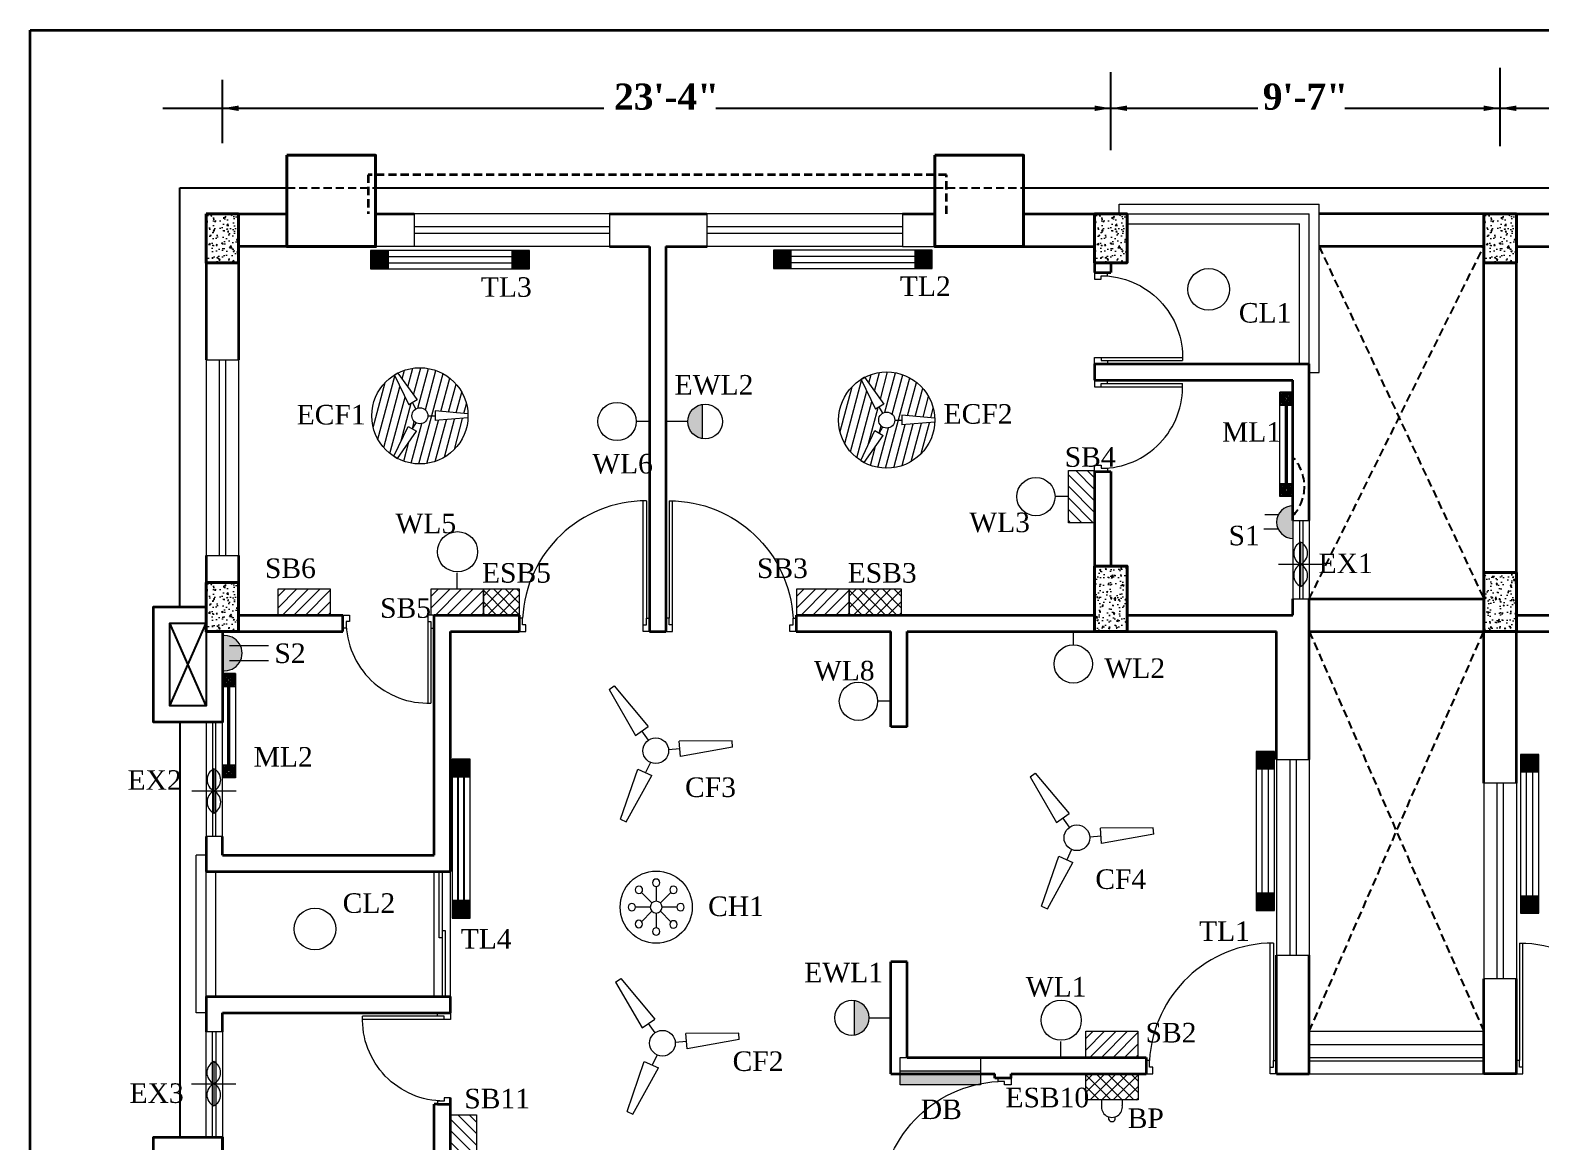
# Model space of a CAD drawing. Header units: inches. Extents: x 4394 to 5343, y 1375 to 1991.
# Drawn here: x 4394.4 to 4857.7, y 1650.2 to 1991 of the extents above; entities that cross this region are included whole.
import ezdxf

# ---------------------------------------------------------------- set-up
doc = ezdxf.new("R2010")
doc.units = ezdxf.units.IN
doc.header["$MEASUREMENT"] = 0
doc.linetypes.add('ACAD_ISO02W100', pattern=[15, 12, -3])
doc.linetypes.add('DASHED', pattern=[0.75, 0.5, -0.25])
for name, color, linetype, lineweight in [('Columb', 1, 'Continuous', 40), ('DOOR', 2, 'Continuous', 15), ('E. Fixture', 6, 'Continuous', 20), ('ETEXT', 111, 'Continuous', 5), ('HATCH', 252, 'Continuous', 9), ('S. Wall', 101, 'Continuous', 25), ('WALL', 3, 'Continuous', 35), ('WINDOW', 5, 'Continuous', 13)]:
    doc.layers.add(name, color=color, linetype=linetype, lineweight=lineweight)
doc.styles.add('JASIM', font='times.ttf')
doc.styles.get("Standard").update_dxf_attribs({"font": 'timesbd.ttf', "height": 12})

# ---------------------------------------------------------------- blocks, each defined once
blk = doc.blocks.new('Door K')
at = {"layer": 'DOOR'}
for p, q in [((5111.99, 5040.7), (5113.99, 5040.7)), ((5113.99, 5038.7), (5112.99, 5038.7)), ((5112.99, 5038.7), (5112.99, 5036.7)), ((5113.99, 5040.7), (5113.99, 5038.7)), ((5139.99, 5040.7), (5137.99, 5040.7)), ((5137.99, 5040.7), (5137.99, 5013.7)), ((5137.99, 5038.7), (5138.99, 5038.7)), ((5138.99, 5038.7), (5138.99, 5013.72)), ((5112.99, 5036.7), (5111.99, 5036.7)), ((5138.99, 5036.7), (5139.99, 5036.7))]:
    blk.add_line(p, q, dxfattribs=at)
blk.add_arc((5137.99, 5038.7), 25, 180, 272.2924, dxfattribs=at)
blk = doc.blocks.new('door B')
at = {"layer": 'DOOR'}
for p, q in [((5301.99, 4953.7), (5303.99, 4953.7)), ((5303.99, 4953.7), (5303.99, 4951.7)), ((5341.99, 4953.7), (5339.99, 4953.7)), ((5339.99, 4953.7), (5339.99, 4951.7)), ((5302.99, 4949.7), (5301.99, 4949.7)), ((5303.99, 4951.7), (5302.99, 4951.7)), ((5302.99, 4951.7), (5302.99, 4949.7)), ((5302.99, 4913.65), (5302.99, 4949.7)), ((5303.99, 4951.7), (5303.99, 4913.66)), ((5339.99, 4951.7), (5340.99, 4951.7)), ((5340.99, 4951.7), (5340.99, 4949.7)), ((5340.99, 4949.7), (5341.99, 4949.7))]:
    blk.add_line(p, q, dxfattribs=at)
blk.add_arc((5302.99, 4951.7), 38.05, 270, 356.9872, dxfattribs=at)
blk = doc.blocks.new('S')
at = {"layer": 'E. Fixture'}
for p, q in [((27102.47, -3564.52), (27101.37, -3580.67)), ((27104.44, -3564.49), (27102.47, -3564.52)), ((27104.44, -3564.49), (27106.12, -3580.63)), ((27106.12, -3580.63), (27101.37, -3580.67)), ((27103.45, -3584.14), (27103.45, -3580.66)), ((27082.54, -3599.02), (27095.82, -3589.69)), ((27095.82, -3589.69), (27098.17, -3593.81)), ((27100.04, -3590.05), (27097.02, -3591.79)), ((27106.86, -3590.05), (27109.88, -3591.79)), ((27111.08, -3589.69), (27108.73, -3593.81)), ((27124.36, -3599.02), (27111.08, -3589.69)), ((27083.52, -3600.72), (27098.17, -3593.81)), ((27123.38, -3600.72), (27108.73, -3593.81)), ((27082.54, -3599.02), (27083.52, -3600.72)), ((27124.36, -3599.02), (27123.38, -3600.72))]:
    blk.add_line(p, q, dxfattribs=at)
blk.add_circle((27103.45, -3588.08), 3.94, dxfattribs=at)
blk = doc.blocks.new('2')
at = {"layer": 'E. Fixture'}
blk.add_hatch(color=256, dxfattribs=at).paths.add_polyline_path([(27131.11, -3604.57), (27131.11, -3606.15), (27140.34, -3606.15), (27140.34, -3604.57)])
blk.add_line((27140.34, -3604.57), (27131.11, -3604.57), dxfattribs=at)
blk.add_lwpolyline([(27131.11, -3602.99), (27140.34, -3602.99), (27140.34, -3606.15), (27131.11, -3606.15), (27131.11, -3602.99)], dxfattribs=at)
blk = doc.blocks.new('2635')
at = {"layer": 'E. Fixture'}
for p, q in [((1426.94, -4198.39), (1424.29, -4195.74)), ((1428, -4197.95), (1428, -4194.2)), ((1429.06, -4198.39), (1431.71, -4195.74)), ((1426.5, -4199.45), (1422.76, -4199.45)), ((1424.3, -4203.16), (1426.94, -4200.51)), ((1428, -4204.69), (1428, -4200.95)), ((1431.71, -4203.16), (1429.06, -4200.51)), ((1433.25, -4199.45), (1429.5, -4199.45))]:
    blk.add_line(p, q, dxfattribs=at)
for centre, radius in [((1428, -4193.26), 0.938), ((1423.62, -4195.17), 0.938), ((1432.37, -4195.08), 0.938), ((1421.82, -4199.45), 0.938), ((1428, -4199.45), 1.5), ((1434.18, -4199.45), 0.938), ((1423.63, -4203.82), 0.938), ((1428, -4205.63), 0.938), ((1432.37, -4203.82), 0.938)]:
    blk.add_circle(centre, radius, dxfattribs=at)
blk = doc.blocks.new('14')
at = {"layer": 'E. Fixture'}
for p, q in [((26233.99, -3909.11), (26233.99, -3891.11)), ((26224.99, -3900.11), (26242.99, -3900.11))]:
    blk.add_line(p, q, dxfattribs=at)
for centre, start, end in [((26229.49, -3902.36), 26.56402, 153.43598), ((26238.49, -3902.36), 26.56402, 153.43598), ((26229.49, -3897.86), 206.56402, 333.43598), ((26238.49, -3897.86), 206.56402, 333.43598)]:
    blk.add_arc(centre, 5.03, start, end, dxfattribs=at)
blk = doc.blocks.new('hr')
at = {"layer": 'E. Fixture'}
blk.add_hatch(color=256, dxfattribs=at).paths.add_polyline_path([(27113.68, -3679.71, 0.372313), (27117.1, -3675.75, 0.372313), (27113.68, -3671.79)])
for p, q in [((27113.68, -3671.79), (27113.68, -3679.71)), ((27117.1, -3675.75), (27122.1, -3675.75))]:
    blk.add_line(p, q, dxfattribs=at)
blk.add_circle((27113.1, -3675.75), 4, dxfattribs=at)
blk = doc.blocks.new('122')
at = {"layer": 'E. Fixture'}
for p, q in [((27132.17, -3865.78), (27130.89, -3865.78)), ((27132.17, -3870.54), (27132.17, -3865.78)), ((27132.17, -3870.54), (27130.89, -3870.54))]:
    blk.add_line(p, q, dxfattribs=at)
for centre, radius, start, end in [((27127.94, -3868.15), 0.782, 69.6947, 293.2018), ((27130.55, -3868.16), 2.41, 81.8917, 278.1083)]:
    blk.add_arc(centre, radius, start, end, dxfattribs=at)

msp = doc.modelspace()

# ---------------------------------------------------------------- hatches: boundary and pattern name
at = {"layer": 'E. Fixture'}
h = msp.add_hatch(color=0, dxfattribs=at)
h.set_gradient(color1=(0, 0, 255), one_color=1, tint=1, name='SPHERICAL')
h.paths.add_polyline_path([(4498.77, 1923.46), (4498.77, 1917.88), (4504.13, 1917.88), (4504.13, 1923.46)])
h = msp.add_hatch(color=0, dxfattribs=at)
h.set_gradient(color1=(0, 0, 255), one_color=1, tint=1, name='SPHERICAL')
h.paths.add_polyline_path([(4542.13, 1917.88), (4547.48, 1917.88), (4547.48, 1923.46), (4542.13, 1923.46)])
h = msp.add_hatch(color=0, dxfattribs=at)
h.set_gradient(color1=(0, 0, 255), one_color=1, tint=1, name='SPHERICAL')
h.paths.add_polyline_path([(4622.32, 1923.55), (4622.32, 1917.97), (4627.68, 1917.97), (4627.68, 1923.55)])
h = msp.add_hatch(color=0, dxfattribs=at)
h.set_gradient(color1=(0, 0, 255), one_color=1, tint=1, name='SPHERICAL')
h.paths.add_polyline_path([(4665.68, 1917.97), (4671.04, 1917.97), (4671.04, 1923.55), (4665.68, 1923.55)])
h = msp.add_hatch(dxfattribs=at)
h.set_pattern_fill('ANSI31', color=0, scale=18.751579, angle=30, style=0)
h.set_pattern_definition([(75, (-12244.3472, 3652.7436), (-2.2640793, 0.6066582), [])])
h.paths.add_polyline_path([(4507.12, 1885.91), (4513.04, 1877.68), (4511.6, 1876.84), (4512.68, 1874.95, -0.57735), (4516.36, 1872.8), (4518.54, 1872.79), (4518.54, 1874.3), (4528.64, 1873.37, 0.549835)])
h.paths.add_polyline_path([(4528.64, 1872.13), (4518.55, 1871.34), (4518.54, 1872.79), (4516.36, 1872.8, -0.57735), (4512.66, 1870.68), (4511.56, 1868.8), (4512.81, 1868.06), (4507.01, 1859.77, 0.549855)])
h.paths.add_polyline_path([(4512.66, 1870.68, -0.266869), (4511.44, 1872.81, -0.26903), (4512.68, 1874.95), (4511.6, 1876.84), (4510.47, 1876.18), (4506.05, 1885.3, 0.257886), (4499.15, 1872.81, 0.255723), (4505.95, 1860.39), (4510.26, 1869.57), (4511.56, 1868.8)])
h = msp.add_hatch(dxfattribs=at)
h.set_pattern_fill('ANSI31', color=0, scale=18.751579, angle=30, style=0)
h.set_pattern_definition([(75, (-12101.1563, 3651.435), (-2.2640793, 0.6066582), [])])
h.paths.add_polyline_path([(4650.31, 1884.6), (4656.23, 1876.37), (4654.79, 1875.53), (4655.87, 1873.64, -0.57735), (4659.55, 1871.49), (4661.73, 1871.48), (4661.73, 1873), (4671.83, 1872.06, 0.549835)])
h.paths.add_polyline_path([(4671.83, 1870.83), (4661.74, 1870.03), (4661.73, 1871.48), (4659.55, 1871.49, -0.57735), (4655.85, 1869.37), (4654.76, 1867.49), (4656.01, 1866.75), (4650.2, 1858.46, 0.549855)])
h.paths.add_polyline_path([(4655.85, 1869.37, -0.266869), (4654.63, 1871.5, -0.26903), (4655.87, 1873.64), (4654.79, 1875.53), (4653.66, 1874.87), (4649.24, 1883.99, 0.257886), (4642.34, 1871.5, 0.255723), (4649.14, 1859.08), (4653.45, 1868.26), (4654.76, 1867.49)])
h = msp.add_hatch(dxfattribs=at)
h.set_pattern_fill('ANSI31', color=0, scale=20, angle=-90, style=0)
h.set_pattern_definition([(315, (-8238.31, 22523.9505), (1.76776695, 1.76776695), [])])
h.paths.add_polyline_path([(4720.85, 1856.04), (4712.85, 1856.04), (4712.85, 1840.04), (4720.85, 1840.04)])
h = msp.add_hatch(color=0, dxfattribs=at)
h.set_gradient(color1=(89, 0, 255), one_color=1, tint=1, name='INVCURVED')
h.paths.add_polyline_path([(4781.71, 1835.22), (4781.71, 1845.21, 1)])
h = msp.add_hatch(dxfattribs=at)
h.set_pattern_fill('ANSI31', color=0, scale=20, style=0)
h.set_pattern_definition([(45, (-16197.507, -11139.4404), (-1.76776695, 1.76776695), [])])
h.paths.add_polyline_path([(4470.4, 1819.72), (4470.4, 1811.72), (4486.4, 1811.72), (4486.4, 1819.72)])
h = msp.add_hatch(dxfattribs=at)
h.set_pattern_fill('ANSI31', color=0, scale=20, style=0)
h.set_pattern_definition([(45, (-16150.554, -11139.4404), (-1.76776695, 1.76776695), [])])
h.paths.add_polyline_path([(4517.35, 1819.72), (4517.35, 1811.72), (4533.36, 1811.72), (4533.36, 1819.72)])
h = msp.add_hatch(dxfattribs=at)
h.set_pattern_fill('ANSI31', color=0, scale=20, style=0)
h.set_pattern_definition([(45, (-16038.3745, -11139.4404), (-1.76776695, 1.76776695), [])])
h.paths.add_polyline_path([(4629.53, 1819.72), (4629.53, 1811.72), (4645.54, 1811.72), (4645.54, 1819.72)])
h = msp.add_hatch(dxfattribs=at)
h.set_pattern_fill('ANSI31', color=0, scale=20, style=0)
h.set_pattern_definition([(45, (-16022.3732, -11139.4404), (-1.76776695, 1.76776695), [])])
h.paths.add_polyline_path([(4645.54, 1819.72), (4645.54, 1811.72), (4661.54, 1811.72), (4661.54, 1819.72)])
h = msp.add_hatch(dxfattribs=at)
h.set_pattern_fill('ANSI31', color=0, scale=20, style=0)
h.set_pattern_definition([(135, (25329.445, -11139.4404), (1.76776695, 1.76776695), [])])
h.paths.add_polyline_path([(4661.54, 1819.72), (4661.54, 1811.72), (4645.54, 1811.72), (4645.54, 1819.72)])
msp.add_hatch(color=0, dxfattribs=at).paths.add_polyline_path([(4453.3, 1805.37), (4453.3, 1794.71, 1.138442)])
h = msp.add_hatch(color=0, dxfattribs=at)
h.set_gradient(color1=(0, 0, 255), one_color=1, tint=1, name='SPHERICAL')
h.paths.add_polyline_path([(4776, 1764.53), (4776, 1769.88), (4770.42, 1769.88), (4770.42, 1764.53)])
h = msp.add_hatch(color=0, dxfattribs=at)
h.set_gradient(color1=(0, 0, 255), one_color=1, tint=1, name='SPHERICAL')
h.paths.add_polyline_path([(4857.11, 1763.63), (4857.11, 1768.99), (4851.53, 1768.99), (4851.53, 1763.63)])
h = msp.add_hatch(color=0, dxfattribs=at)
h.set_gradient(color1=(0, 0, 255), one_color=1, tint=1, name='SPHERICAL')
h.paths.add_polyline_path([(4770.42, 1721.17), (4776, 1721.17), (4776, 1726.53), (4770.42, 1726.53)])
h = msp.add_hatch(color=0, dxfattribs=at)
h.set_gradient(color1=(0, 0, 255), one_color=1, tint=1, name='SPHERICAL')
h.paths.add_polyline_path([(4851.53, 1720.27), (4857.11, 1720.27), (4857.11, 1725.63), (4851.53, 1725.63)])
h = msp.add_hatch(dxfattribs=at)
h.set_pattern_fill('ANSI31', color=0, scale=20, style=0)
h.set_pattern_definition([(45, (-15949.779, -11275.064), (-1.76776695, 1.76776695), [])])
h.paths.add_polyline_path([(4718.13, 1684.09), (4718.13, 1676.09), (4734.13, 1676.09), (4734.13, 1684.09)])
h = msp.add_hatch(dxfattribs=at)
h.set_pattern_fill('ANSI31', color=0, scale=20, style=0)
h.set_pattern_definition([(45, (-15949.7247, -11288.0646), (-1.76776695, 1.76776695), [])])
h.paths.add_polyline_path([(4718.18, 1671.09), (4718.18, 1663.09), (4734.19, 1663.09), (4734.19, 1671.09)])
h = msp.add_hatch(dxfattribs=at)
h.set_pattern_fill('ANSI31', color=0, scale=20, style=0)
h.set_pattern_definition([(135, (25402.0935, -11288.0646), (1.76776695, 1.76776695), [])])
h.paths.add_polyline_path([(4734.19, 1671.09), (4734.19, 1663.09), (4718.18, 1663.09), (4718.18, 1671.09)])
h = msp.add_hatch(dxfattribs=at)
h.set_pattern_fill('ANSI31', color=0, scale=20, angle=-90, style=0)
h.set_pattern_definition([(315, (-8427.8535, 22326.4197), (1.76776695, 1.76776695), [])])
h.paths.add_polyline_path([(4531.3, 1658.51), (4523.3, 1658.51), (4523.3, 1642.51), (4531.3, 1642.51)])
at = {"layer": 'HATCH', "ltscale": 5}
h = msp.add_hatch(dxfattribs=at)
h.set_pattern_fill('AR-CONC', color=0, scale=0.6, style=0)
h.set_pattern_definition([(50, (2008.943, -396.6817), (4.303561, -0.3765128), [0.45, -4.95]), (355, (2008.943, -396.6817), (-0.832508, 4.513153), [0.36, -3.96]), (100.4514, (2009.3015, -396.713), (3.4710563, 4.136637), [0.382441, -4.2068527]), (46.1842, (2008.943, -395.4817), (6.403446, -0.993114), [0.675, -7.425]), (96.6356, (2009.4765, -395.5645), (5.607976, 5.844707), [0.573662, -6.310278]), (351.1842, (2008.943, -395.482), (5.607972, 5.844712), [0.54, -5.94]), (21, (2009.543, -395.7817), (3.5814423, -2.4157133), [0.45, -4.95]), (326, (2009.543, -395.7817), (1.459892, 4.3509), [0.36, -3.96]), (71.4514, (2009.8413, -395.983), (5.041336, 1.935183), [0.382441, -4.2068527]), (37.5, (2008.9428, -396.6817), (0.0729591, 1.9973631), [0, -3.912, 0, -4.02, 0, -3.975]), (7.5, (2008.9428, -396.6817), (1.5784172, 2.3664703), [0, -2.292, 0, -3.822, 0, -1.515]), (327.5, (2007.6048, -396.6817), (3.2029346, -0.1353292), [0, -1.5, 0, -4.68, 0, -6.21]), (317.5, (2007.0048, -396.6817), (3.499117, 0.60063), [0, -1.95, 0, -3.108, 0, -4.41])])
h.paths.add_polyline_path([(4458.3, 1934.72), (4448.3, 1934.72), (4448.3, 1919.72), (4458.3, 1919.72)])
h = msp.add_hatch(dxfattribs=at)
h.set_pattern_fill('AR-CONC', color=0, scale=0.6, style=0)
h.set_pattern_definition([(50, (2281.487, -396.6817), (4.303561, -0.3765128), [0.45, -4.95]), (355, (2281.487, -396.6817), (-0.832508, 4.513153), [0.36, -3.96]), (100.4514, (2281.8458, -396.713), (3.4710563, 4.136637), [0.382441, -4.2068527]), (46.1842, (2281.487, -395.4817), (6.403446, -0.993114), [0.675, -7.425]), (96.6356, (2282.021, -395.5645), (5.607976, 5.844707), [0.573662, -6.310278]), (351.1842, (2281.487, -395.482), (5.607972, 5.844712), [0.54, -5.94]), (21, (2282.087, -395.7817), (3.5814423, -2.4157133), [0.45, -4.95]), (326, (2282.087, -395.7817), (1.459892, 4.3509), [0.36, -3.96]), (71.4514, (2282.3856, -395.983), (5.041336, 1.935183), [0.382441, -4.2068527]), (37.5, (2281.4871, -396.6817), (0.0729591, 1.9973631), [0, -3.912, 0, -4.02, 0, -3.975]), (7.5, (2281.4871, -396.6817), (1.5784172, 2.3664703), [0, -2.292, 0, -3.822, 0, -1.515]), (327.5, (2280.1491, -396.6817), (3.2029346, -0.1353292), [0, -1.5, 0, -4.68, 0, -6.21]), (317.5, (2279.549, -396.6817), (3.499117, 0.60063), [0, -1.95, 0, -3.108, 0, -4.41])])
h.paths.add_polyline_path([(4730.85, 1934.72), (4720.85, 1934.72), (4720.85, 1919.72), (4730.85, 1919.72)])
h = msp.add_hatch(dxfattribs=at)
h.set_pattern_fill('AR-CONC', color=0, scale=0.6, style=0)
h.set_pattern_definition([(50, (2400.878, -396.6817), (4.303561, -0.3765128), [0.45, -4.95]), (355, (2400.878, -396.6817), (-0.832508, 4.513153), [0.36, -3.96]), (100.4514, (2401.2367, -396.713), (3.4710563, 4.136637), [0.382441, -4.2068527]), (46.1842, (2400.878, -395.4817), (6.403446, -0.993114), [0.675, -7.425]), (96.6356, (2401.4116, -395.5645), (5.607976, 5.844707), [0.573662, -6.310278]), (351.1842, (2400.878, -395.482), (5.607972, 5.844712), [0.54, -5.94]), (21, (2401.478, -395.7817), (3.5814423, -2.4157133), [0.45, -4.95]), (326, (2401.478, -395.7817), (1.459892, 4.3509), [0.36, -3.96]), (71.4514, (2401.7765, -395.983), (5.041336, 1.935183), [0.382441, -4.2068527]), (37.5, (2400.878, -396.6817), (0.0729591, 1.9973631), [0, -3.912, 0, -4.02, 0, -3.975]), (7.5, (2400.878, -396.6817), (1.5784172, 2.3664703), [0, -2.292, 0, -3.822, 0, -1.515]), (327.5, (2399.54, -396.6817), (3.2029346, -0.1353292), [0, -1.5, 0, -4.68, 0, -6.21]), (317.5, (2398.94, -396.6817), (3.499117, 0.60063), [0, -1.95, 0, -3.108, 0, -4.41])])
h.paths.add_polyline_path([(4850.24, 1934.72), (4840.24, 1934.72), (4840.24, 1919.72), (4850.24, 1919.72)])
h = msp.add_hatch(dxfattribs=at)
h.set_pattern_fill('AR-CONC', color=0, scale=0.6, style=0)
h.set_pattern_definition([(50, (2043.487, -306.4147), (4.303561, -0.3765128), [0.45, -4.95]), (355, (2043.487, -306.4147), (-0.832508, 4.513153), [0.36, -3.96]), (100.4514, (2043.8458, -306.446), (3.4710563, 4.136637), [0.382441, -4.2068527]), (46.1842, (2043.487, -305.2147), (6.403446, -0.993114), [0.675, -7.425]), (96.6356, (2044.021, -305.2975), (5.607976, 5.844707), [0.573662, -6.310278]), (351.1842, (2043.487, -305.215), (5.607972, 5.844712), [0.54, -5.94]), (21, (2044.087, -305.5147), (3.5814423, -2.4157133), [0.45, -4.95]), (326, (2044.087, -305.5147), (1.459892, 4.3509), [0.36, -3.96]), (71.4514, (2044.3856, -305.716), (5.041336, 1.935183), [0.382441, -4.2068527]), (37.5, (2043.4871, -306.4147), (0.0729591, 1.9973631), [0, -3.912, 0, -4.02, 0, -3.975]), (7.5, (2043.4871, -306.4147), (1.5784172, 2.3664703), [0, -2.292, 0, -3.822, 0, -1.515]), (327.5, (2042.1491, -306.4147), (3.2029346, -0.1353292), [0, -1.5, 0, -4.68, 0, -6.21]), (317.5, (2041.549, -306.4147), (3.499117, 0.60063), [0, -1.95, 0, -3.108, 0, -4.41])])
h.paths.add_polyline_path([(4730.85, 1826.72), (4720.85, 1826.72), (4720.85, 1806.72), (4730.85, 1806.72)])
h = msp.add_hatch(dxfattribs=at)
h.set_pattern_fill('AR-CONC', color=0, scale=0.6, style=0)
h.set_pattern_definition([(50, (2008.943, -509.6817), (4.303561, -0.3765128), [0.45, -4.95]), (355, (2008.943, -509.6817), (-0.832508, 4.513153), [0.36, -3.96]), (100.4514, (2009.3015, -509.713), (3.4710563, 4.136637), [0.382441, -4.2068527]), (46.1842, (2008.943, -508.4817), (6.403446, -0.993114), [0.675, -7.425]), (96.6356, (2009.4765, -508.5645), (5.607976, 5.844707), [0.573662, -6.310278]), (351.1842, (2008.943, -508.482), (5.607972, 5.844712), [0.54, -5.94]), (21, (2009.543, -508.7817), (3.5814423, -2.4157133), [0.45, -4.95]), (326, (2009.543, -508.7817), (1.459892, 4.3509), [0.36, -3.96]), (71.4514, (2009.8413, -508.983), (5.041336, 1.935183), [0.382441, -4.2068527]), (37.5, (2008.9428, -509.6817), (0.0729591, 1.9973631), [0, -3.912, 0, -4.02, 0, -3.975]), (7.5, (2008.9428, -509.6817), (1.5784172, 2.3664703), [0, -2.292, 0, -3.822, 0, -1.515]), (327.5, (2007.6048, -509.6817), (3.2029346, -0.1353292), [0, -1.5, 0, -4.68, 0, -6.21]), (317.5, (2007.0048, -509.6817), (3.499117, 0.60063), [0, -1.95, 0, -3.108, 0, -4.41])])
h.paths.add_polyline_path([(4458.3, 1821.72), (4448.3, 1821.72), (4448.3, 1806.72), (4458.3, 1806.72)])
h = msp.add_hatch(dxfattribs=at)
h.set_pattern_fill('AR-CONC', color=0, scale=0.6, angle=180, style=0)
h.set_pattern_definition([(230, (7527.5968, 3939.8454), (-4.303561, 0.3765128), [0.45, -4.95]), (175, (7527.5968, 3939.8454), (0.832508, -4.513153), [0.36, -3.96]), (280.4514, (7527.238, 3939.8767), (-3.4710563, -4.136637), [0.382441, -4.2068527]), (226.1842, (7527.597, 3938.6454), (-6.403446, 0.993114), [0.675, -7.425]), (276.6356, (7527.063, 3938.728), (-5.607976, -5.844707), [0.573662, -6.310278]), (171.1842, (7527.597, 3938.6454), (-5.607972, -5.844712), [0.54, -5.94]), (201, (7526.9968, 3938.9454), (-3.5814423, 2.4157133), [0.45, -4.95]), (146, (7526.9968, 3938.9454), (-1.459892, -4.3509), [0.36, -3.96]), (251.4514, (7526.6983, 3939.1467), (-5.041336, -1.935183), [0.382441, -4.2068527]), (217.5, (7527.5968, 3939.8454), (-0.0729591, -1.9973631), [0, -3.912, 0, -4.02, 0, -3.975]), (187.5, (7527.5968, 3939.8454), (-1.5784172, -2.3664703), [0, -2.292, 0, -3.822, 0, -1.515]), (147.5, (7528.9348, 3939.8454), (-3.2029346, 0.1353292), [0, -1.5, 0, -4.68, 0, -6.21]), (137.5, (7529.5348, 3939.8454), (-3.499117, -0.60063), [0, -1.95, 0, -3.108, 0, -4.41])])
h.paths.add_polyline_path([(4840.24, 1806.72), (4850.24, 1806.72), (4850.24, 1824.72), (4840.24, 1824.72)])
at = {"layer": 'S. Wall', "ltscale": 5}
h = msp.add_hatch(color=0, dxfattribs=at)
h.set_gradient(color1=(0, 0, 255), one_color=1, tint=1, name='SPHERICAL')
h.paths.add_polyline_path([(4529.37, 1762.17), (4529.37, 1767.53), (4523.79, 1767.53), (4523.79, 1762.17)])
h = msp.add_hatch(color=0, dxfattribs=at)
h.set_gradient(color1=(0, 0, 255), one_color=1, tint=1, name='SPHERICAL')
h.paths.add_polyline_path([(4523.79, 1718.81), (4529.37, 1718.81), (4529.37, 1724.17), (4523.79, 1724.17)])

# ---------------------------------------------------------------- linework, layer by layer
at = {"layer": 'Columb', "color": 0, "ltscale": 5}
for points in [[(4473.11, 1952.72), (4500.31, 1952.72), (4500.31, 1924.72), (4473.11, 1924.72)], [(4671.88, 1952.72), (4699.08, 1952.72), (4699.08, 1924.72), (4671.88, 1924.72)], [(4448.3, 1934.72), (4458.3, 1934.72), (4458.3, 1919.72), (4448.3, 1919.72)], [(4720.85, 1934.72), (4730.85, 1934.72), (4730.85, 1919.72), (4720.85, 1919.72)], [(4840.24, 1934.72), (4850.24, 1934.72), (4850.24, 1919.72), (4840.24, 1919.72)], [(4720.85, 1806.72), (4730.85, 1806.72), (4730.85, 1826.72), (4720.85, 1826.72)], [(4448.3, 1821.72), (4458.3, 1821.72), (4458.3, 1806.72), (4448.3, 1806.72)], [(4850.24, 1824.72), (4840.24, 1824.72), (4840.24, 1806.72), (4850.24, 1806.72)]]:
    msp.add_lwpolyline(points, close=True, dxfattribs=at)
at = {"layer": 'E. Fixture', "color": 0}
for p, q in [((4547.48, 1923.46), (4498.77, 1923.46)), ((4498.77, 1923.46), (4498.77, 1917.88)), ((4512.11, 1924.72), (4500.31, 1924.72)), ((4504.13, 1923.46), (4504.13, 1917.88)), ((4542.13, 1923.46), (4542.13, 1917.88)), ((4547.48, 1917.88), (4547.48, 1923.46)), ((4671.04, 1923.55), (4622.32, 1923.55)), ((4622.32, 1923.55), (4622.32, 1917.97)), ((4627.68, 1923.55), (4627.68, 1917.97)), ((4661.89, 1924.72), (4671.88, 1924.72)), ((4665.68, 1923.55), (4665.68, 1917.97)), ((4671.04, 1917.97), (4671.04, 1923.55)), ((4504.13, 1921.62), (4542.13, 1921.62)), ((4504.13, 1919.72), (4542.13, 1919.72)), ((4627.68, 1921.71), (4665.68, 1921.71)), ((4627.68, 1919.8), (4665.68, 1919.8)), ((4498.77, 1917.88), (4547.48, 1917.88)), ((4622.32, 1917.97), (4671.04, 1917.97)), ((4779.38, 1852.08), (4779.38, 1876.09)), ((4779.44, 1852.08), (4779.44, 1876.09)), ((4779.51, 1852.08), (4779.51, 1876.09)), ((4779.58, 1852.08), (4779.58, 1876.09)), ((4779.71, 1852.08), (4779.71, 1876.09)), ((4779.84, 1852.08), (4779.84, 1876.09)), ((4779.91, 1852.08), (4779.91, 1876.09)), ((4779.98, 1852.08), (4779.98, 1876.09)), ((4780.04, 1852.08), (4780.04, 1876.09)), ((4780.04, 1852.08), (4780.04, 1876.09)), ((4584.37, 1871.06), (4580.25, 1871.06)), ((4712.85, 1848.04), (4708.73, 1848.04)), ((4777.21, 1842.4), (4773.06, 1842.4)), ((4777.2, 1838.06), (4772.75, 1838.06)), ((4525.35, 1819.72), (4525.35, 1824.62)), ((4533.36, 1817.47), (4535.6, 1819.72)), ((4533.36, 1813.93), (4539.14, 1819.72)), ((4540.97, 1811.72), (4533.36, 1819.33)), ((4534.67, 1811.72), (4542.67, 1819.72)), ((4544.5, 1811.72), (4536.5, 1819.72)), ((4538.21, 1811.72), (4544.37, 1817.88)), ((4544.37, 1815.38), (4540.04, 1819.72)), ((4544.37, 1818.92), (4543.57, 1819.72)), ((4537.43, 1811.72), (4533.36, 1815.79)), ((4533.9, 1811.72), (4533.36, 1812.26)), ((4541.74, 1811.72), (4544.37, 1814.35)), ((4714.32, 1806.72), (4714.32, 1802.59)), ((4455.53, 1802.34), (4467.51, 1802.34)), ((4455.53, 1797.74), (4467.51, 1797.74)), ((4454.97, 1765.78), (4454.97, 1789.78)), ((4455.04, 1765.78), (4455.04, 1789.78)), ((4455.1, 1765.78), (4455.1, 1789.78)), ((4455.17, 1765.78), (4455.17, 1789.78)), ((4455.3, 1765.78), (4455.3, 1789.78)), ((4455.44, 1765.78), (4455.44, 1789.78)), ((4455.5, 1765.78), (4455.5, 1789.78)), ((4455.57, 1765.78), (4455.57, 1789.78)), ((4455.64, 1765.78), (4455.64, 1789.78)), ((4455.64, 1765.78), (4455.64, 1789.78)), ((4658.41, 1785.28), (4654.29, 1785.28)), ((4523.79, 1767.53), (4523.79, 1718.81)), ((4529.37, 1767.53), (4523.79, 1767.53)), ((4529.37, 1718.81), (4529.37, 1767.53)), ((4770.42, 1769.88), (4770.42, 1721.17)), ((4776, 1769.88), (4770.42, 1769.88)), ((4776, 1721.17), (4776, 1769.88)), ((4851.53, 1768.99), (4851.53, 1720.27)), ((4857.11, 1768.99), (4851.53, 1768.99)), ((4857.11, 1720.27), (4857.11, 1768.99)), ((4770.42, 1764.53), (4776, 1764.53)), ((4772.26, 1726.53), (4772.26, 1764.53)), ((4774.16, 1726.53), (4774.16, 1764.53)), ((4851.53, 1763.63), (4857.11, 1763.63)), ((4853.36, 1725.63), (4853.36, 1763.63)), ((4855.27, 1725.63), (4855.27, 1763.63)), ((4770.42, 1726.53), (4776, 1726.53)), ((4851.53, 1725.63), (4857.11, 1725.63)), ((4770.42, 1721.17), (4776, 1721.17)), ((4851.53, 1720.27), (4857.11, 1720.27)), ((4523.79, 1718.81), (4529.37, 1718.81)), ((4710.53, 1676.09), (4710.53, 1681))]:
    msp.add_line(p, q, dxfattribs=at)
for points in [[(4720.85, 1856.04), (4720.85, 1840.04), (4712.85, 1840.04), (4712.85, 1856.04)], [(4470.4, 1819.72), (4486.4, 1819.72), (4486.4, 1811.72), (4470.4, 1811.72)], [(4517.35, 1819.72), (4533.36, 1819.72), (4533.36, 1811.72), (4517.35, 1811.72)], [(4533.36, 1819.72), (4544.37, 1819.72), (4544.37, 1811.72), (4533.36, 1811.72)], [(4629.53, 1819.72), (4645.54, 1819.72), (4645.54, 1811.72), (4629.53, 1811.72)], [(4645.54, 1819.72), (4661.54, 1819.72), (4661.54, 1811.72), (4645.54, 1811.72)], [(4718.13, 1684.09), (4734.13, 1684.09), (4734.13, 1676.09), (4718.13, 1676.09)], [(4718.18, 1671.09), (4734.19, 1671.09), (4734.19, 1663.09), (4718.18, 1663.09)], [(4531.3, 1658.51), (4531.3, 1642.51), (4523.3, 1642.51), (4523.3, 1658.51)]]:
    msp.add_lwpolyline(points, close=True, dxfattribs=at)
for centre, radius in [((4755.88, 1911.57), 6.4), ((4513.9, 1872.81), 14.75), ((4657.09, 1871.5), 14.75), ((4574.38, 1871.06), 5.87), ((4702.86, 1848.04), 5.87), ((4525.45, 1831.12), 6.17), ((4714.32, 1796.73), 5.87), ((4648.42, 1785.28), 5.87), ((4586.39, 1722.17), 11.06), ((4481.71, 1715.46), 6.4), ((4710.62, 1687.5), 6.17)]:
    msp.add_circle(centre, radius, dxfattribs=at)
for centre, radius, start, end in [((4781.71, 1840.22), 5, 90, 270), ((4454, 1800.04), 5.38, 262.5917, 97.4083)]:
    msp.add_arc(centre, radius, start, end, dxfattribs=at)
at = {"layer": 'HATCH', "color": 0}
for points in [[(4777.71, 1880.09), (4777.71, 1876.09), (4781.71, 1876.09), (4781.71, 1880.09)], [(4778.04, 1879.75), (4778.04, 1876.42), (4781.38, 1876.42), (4781.38, 1879.75)], [(4778.38, 1879.42), (4778.38, 1876.75), (4781.04, 1876.75), (4781.04, 1879.42)], [(4778.71, 1879.09), (4778.71, 1877.09), (4780.71, 1877.09), (4780.71, 1879.09)], [(4779.04, 1878.75), (4779.04, 1877.42), (4780.38, 1877.42), (4780.38, 1878.75)], [(4779.38, 1878.42), (4779.38, 1877.75), (4780.04, 1877.75), (4780.04, 1878.42)], [(4777.71, 1848.08), (4777.71, 1852.08), (4781.71, 1852.08), (4781.71, 1848.08)], [(4778.04, 1848.42), (4778.04, 1851.75), (4781.38, 1851.75), (4781.38, 1848.42)], [(4778.38, 1848.75), (4778.38, 1851.42), (4781.04, 1851.42), (4781.04, 1848.75)], [(4778.71, 1849.08), (4778.71, 1851.08), (4780.71, 1851.08), (4780.71, 1849.08)], [(4779.04, 1849.42), (4779.04, 1850.75), (4780.38, 1850.75), (4780.38, 1849.42)], [(4779.38, 1849.75), (4779.38, 1850.42), (4780.04, 1850.42), (4780.04, 1849.75)], [(4453.3, 1793.79), (4453.3, 1789.78), (4457.3, 1789.78), (4457.3, 1793.79)], [(4453.64, 1793.45), (4453.64, 1790.12), (4456.97, 1790.12), (4456.97, 1793.45)], [(4453.97, 1793.12), (4453.97, 1790.45), (4456.64, 1790.45), (4456.64, 1793.12)], [(4454.3, 1792.79), (4454.3, 1790.78), (4456.3, 1790.78), (4456.3, 1792.79)], [(4454.64, 1792.45), (4454.64, 1791.12), (4455.97, 1791.12), (4455.97, 1792.45)], [(4454.97, 1792.12), (4454.97, 1791.45), (4455.64, 1791.45), (4455.64, 1792.12)], [(4453.3, 1761.78), (4453.3, 1765.78), (4457.3, 1765.78), (4457.3, 1761.78)], [(4453.64, 1762.12), (4453.64, 1765.45), (4456.97, 1765.45), (4456.97, 1762.12)], [(4453.97, 1762.45), (4453.97, 1765.12), (4456.64, 1765.12), (4456.64, 1762.45)], [(4454.3, 1762.78), (4454.3, 1764.78), (4456.3, 1764.78), (4456.3, 1762.78)], [(4454.64, 1763.12), (4454.64, 1764.45), (4455.97, 1764.45), (4455.97, 1763.12)], [(4454.97, 1763.45), (4454.97, 1764.12), (4455.64, 1764.12), (4455.64, 1763.45)]]:
    msp.add_lwpolyline(points, close=True, dxfattribs=at)
for points in [[(4777.71, 1848.08), (4777.71, 1880.09), (4781.71, 1880.09), (4781.71, 1848.08), (4777.71, 1848.08)], [(4453.3, 1761.78), (4453.3, 1793.79), (4457.3, 1793.79), (4457.3, 1761.78), (4453.3, 1761.78)]]:
    msp.add_lwpolyline(points, dxfattribs=at)
at = {"layer": 'S. Wall', "color": 0, "ltscale": 5}
for p, q in [((4845.24, 1955.49), (4845.24, 1979.54)), ((4453.3, 1956.38), (4453.3, 1975.8)), ((4725.85, 1954.26), (4725.85, 1978.2)), ((4435.06, 1967.1), (4453.3, 1967.1)), ((4453.3, 1967.1), (4570.28, 1967.1)), ((4604.68, 1967.1), (4725.85, 1967.1)), ((4725.85, 1967.1), (4770.98, 1967.1)), ((4797.65, 1967.1), (4845.24, 1967.1)), ((4845.24, 1967.1), (4929.48, 1967.1)), ((4440.25, 1934.72), (4440.25, 1942.72)), ((4440.25, 1942.72), (4473.11, 1942.72)), ((4500.31, 1942.72), (4671.88, 1942.72)), ((4699.08, 1942.72), (4872.63, 1942.72)), ((4440.25, 1814.22), (4440.25, 1934.72)), ((4437.2, 1783.89), (4448.3, 1809.22)), ((4448.3, 1783.89), (4437.2, 1809.22)), ((4440.3, 1778.89), (4440.3, 1651.66)), ((4523.79, 1762.17), (4529.37, 1762.17)), ((4525.63, 1724.17), (4525.63, 1762.17)), ((4527.53, 1724.17), (4527.53, 1762.17)), ((4523.79, 1724.17), (4529.37, 1724.17))]:
    msp.add_line(p, q, dxfattribs=at)
at = {"layer": 'S. Wall', "color": 0, "linetype": 'DASHED', "ltscale": 5}
for p, q in [((4473.11, 1942.72), (4500.31, 1942.72)), ((4671.88, 1942.72), (4699.08, 1942.72)), ((4786.71, 1816.72), (4840.24, 1924.72)), ((4789.71, 1924.72), (4840.24, 1816.72)), ((4786.71, 1806.72), (4840.24, 1684.09)), ((4786.71, 1684.09), (4840.24, 1806.72))]:
    msp.add_line(p, q, dxfattribs=at)
at = {"layer": 'S. Wall', "color": 0, "ltscale": 5}
msp.add_lwpolyline([(4448.3, 1809.22), (4448.3, 1783.89), (4437.2, 1783.89), (4437.2, 1809.22)], close=True, dxfattribs=at)
at = {"layer": 'S. Wall', "color": 0, "linetype": 'DASHED', "ltscale": 5}
msp.add_arc((4772.04, 1851.11), 13.19, 317.1752, 42.8248, dxfattribs=at)
at = {"layer": 'S. Wall', "color": 0, "ltscale": 5}
for points in [[(4458.3, 1967.94), (4458.3, 1966.27), (4453.3, 1967.1)], [(4720.85, 1967.94), (4720.85, 1966.27), (4725.85, 1967.1)], [(4730.85, 1967.94), (4730.85, 1966.27), (4725.85, 1967.1)], [(4840.24, 1967.94), (4840.24, 1966.27), (4845.24, 1967.1)], [(4850.24, 1967.94), (4850.24, 1966.27), (4845.24, 1967.1)]]:
    msp.add_solid(points, dxfattribs=at)
at = {"layer": 'WALL', "color": 0, "linetype": 'DASHED', "ltscale": 5}
for p, q in [((4675.48, 1946.72), (4498.03, 1946.72)), ((4498.03, 1946.72), (4498.03, 1934.72)), ((4675.48, 1934.72), (4675.48, 1946.72))]:
    msp.add_line(p, q, dxfattribs=at)
at = {"layer": 'WALL', "color": 0}
for p, q in [((4458.3, 1934.72), (4473.11, 1934.72)), ((4500.31, 1934.72), (4512.11, 1934.72)), ((4572.11, 1934.72), (4601.89, 1934.72)), ((4661.89, 1934.72), (4671.88, 1934.72)), ((4699.08, 1934.72), (4720.85, 1934.72)), ((4473.11, 1924.72), (4458.3, 1924.72)), ((4572.11, 1924.72), (4584.37, 1924.72)), ((4584.37, 1924.72), (4584.37, 1806.72)), ((4589.37, 1924.72), (4602, 1924.72)), ((4589.37, 1924.72), (4589.37, 1806.72)), ((4699.08, 1924.72), (4720.85, 1924.72)), ((4448.3, 1919.72), (4448.3, 1889.99)), ((4458.3, 1919.72), (4458.3, 1889.99)), ((4840.24, 1824.72), (4840.24, 1919.72)), ((4720.85, 1888.72), (4786.71, 1888.72)), ((4786.71, 1840.72), (4786.71, 1888.72)), ((4720.85, 1883.72), (4781.71, 1883.72)), ((4448.3, 1829.99), (4448.3, 1821.72)), ((4458.3, 1829.99), (4458.3, 1821.72)), ((4448.3, 1821.72), (4458.3, 1821.72)), ((4786.71, 1767.4), (4786.71, 1816.72)), ((4458.3, 1811.72), (4490.3, 1811.72)), ((4518.3, 1811.72), (4544.37, 1811.72)), ((4518.3, 1738.08), (4518.3, 1811.72)), ((4544.37, 1811.72), (4544.37, 1806.72)), ((4629.37, 1811.72), (4720.85, 1811.72)), ((4629.37, 1811.72), (4629.37, 1806.72)), ((4730.85, 1811.72), (4781.71, 1811.72)), ((4850.24, 1811.72), (5004.54, 1811.72)), ((4458.3, 1806.72), (4490.3, 1806.72)), ((4523.3, 1806.72), (4544.37, 1806.72)), ((4523.3, 1733.08), (4523.3, 1806.72)), ((4584.37, 1806.72), (4589.37, 1806.72)), ((4629.37, 1806.72), (4658.41, 1806.72)), ((4658.41, 1777.4), (4658.41, 1806.72)), ((4663.41, 1806.72), (4720.85, 1806.72)), ((4663.41, 1777.4), (4663.41, 1806.72)), ((4730.85, 1806.72), (4776.71, 1806.72)), ((4786.71, 1806.72), (4840.24, 1806.72)), ((4840.24, 1760.2), (4840.24, 1806.72)), ((4850.24, 1806.72), (4999.54, 1806.72)), ((4663.41, 1777.4), (4658.41, 1777.4)), ((4448.3, 1743.86), (4448.3, 1733.08)), ((4453.3, 1738.08), (4453.3, 1743.86)), ((4453.3, 1738.08), (4518.3, 1738.08)), ((4448.3, 1733.08), (4523.3, 1733.08)), ((4658.41, 1671.09), (4658.41, 1705.4)), ((4663.41, 1676.09), (4663.41, 1705.4)), ((4786.71, 1671.09), (4786.71, 1707.4)), ((4840.24, 1671.09), (4840.24, 1700.2)), ((4448.3, 1694.72), (4523.3, 1694.72)), ((4448.3, 1694.72), (4448.3, 1683.93)), ((4523.3, 1689.72), (4523.3, 1694.72)), ((4453.3, 1689.72), (4523.3, 1689.72)), ((4453.3, 1683.93), (4453.3, 1689.72)), ((4523.3, 1629.72), (4523.3, 1663.72)), ((4518.3, 1629.72), (4518.3, 1661.72)), ((4453.3, 1629.72), (4453.3, 1651.66))]:
    msp.add_line(p, q, dxfattribs=at)
at = {"layer": 'WALL', "color": 0, "ltscale": 5}
for p, q in [((4840.24, 1934.72), (4789.71, 1934.72)), ((4850.24, 1934.72), (4872.63, 1934.72)), ((4840.24, 1924.72), (4789.71, 1924.72)), ((4850.24, 1924.72), (4914.27, 1924.72)), ((4720.85, 1919.72), (4720.85, 1916.72)), ((4725.85, 1919.72), (4725.85, 1916.72)), ((4850.24, 1824.72), (4850.24, 1919.72)), ((4720.85, 1916.72), (4725.85, 1916.72)), ((4720.85, 1888.72), (4720.85, 1883.72)), ((4720.85, 1888.72), (4725.85, 1888.72)), ((4781.71, 1840.72), (4781.71, 1883.72)), ((4720.85, 1855.72), (4720.85, 1826.72)), ((4720.85, 1855.72), (4725.85, 1855.72)), ((4725.85, 1855.72), (4725.85, 1826.72)), ((4781.71, 1811.72), (4781.71, 1816.72)), ((4786.71, 1816.72), (4840.24, 1816.72)), ((4490.3, 1806.72), (4490.3, 1811.72)), ((4776.71, 1767.4), (4776.71, 1806.72)), ((4786.71, 1806.72), (4840.24, 1806.72)), ((4850.24, 1760.2), (4850.24, 1806.72)), ((4776.71, 1671.09), (4776.71, 1707.4)), ((4850.24, 1671.09), (4850.24, 1700.2)), ((4663.41, 1676.09), (4736.71, 1676.09)), ((4736.71, 1676.09), (4736.71, 1671.09)), ((4658.41, 1671.09), (4690.26, 1671.09)), ((4690.26, 1669.72), (4690.26, 1671.09)), ((4695.26, 1669.72), (4690.26, 1669.72)), ((4695.26, 1671.09), (4736.71, 1671.09)), ((4695.26, 1669.72), (4695.26, 1671.09)), ((4776.71, 1671.09), (4786.71, 1671.09)), ((4850.24, 1671.09), (4840.24, 1671.09)), ((4519.3, 1661.72), (4518.3, 1661.72)), ((4519.3, 1661.72), (4523.3, 1661.72))]:
    msp.add_line(p, q, dxfattribs=at)
at = {"layer": 'WALL', "color": 0, "linetype": 'ACAD_ISO02W100', "ltscale": 5}
msp.add_line((4663.41, 1705.4), (4658.41, 1705.4), dxfattribs=at)
at = {"layer": 'WALL', "color": 0, "ltscale": 5}
for points in [[(4394.37, 1991.03), (5342.64, 1991.03), (5342.64, 1375.05), (4394.37, 1375.05)], [(4453.3, 1814.22), (4453.3, 1814.22)]]:
    msp.add_lwpolyline(points, close=True, dxfattribs=at)
for points in [[(4453.3, 1806.72), (4453.3, 1778.89), (4432.2, 1778.89), (4432.2, 1814.22), (4448.3, 1814.22)], [(4448.3, 1619.57), (4432.2, 1619.57), (4432.2, 1651.66), (4453.3, 1651.66), (4453.3, 1631.83)]]:
    msp.add_lwpolyline(points, dxfattribs=at)
at = {"layer": 'WINDOW', "color": 0}
for p, q in [((4728.42, 1937.72), (4789.71, 1937.72)), ((4728.42, 1934.72), (4728.42, 1937.72)), ((4789.71, 1886.04), (4789.71, 1937.72)), ((4730.85, 1934.72), (4786.71, 1934.72)), ((4786.71, 1888.72), (4786.71, 1934.72)), ((4730.85, 1931.72), (4783.71, 1931.72)), ((4783.71, 1888.72), (4783.71, 1931.72)), ((4786.71, 1886.04), (4789.71, 1886.04)), ((4445.3, 1689.72), (4445.3, 1738.08)), ((4448.3, 1738.08), (4445.3, 1738.08)), ((4448.3, 1694.72), (4448.3, 1733.08)), ((4451.3, 1694.72), (4451.3, 1733.08)), ((4518.3, 1694.72), (4518.3, 1733.08)), ((4519.8, 1712.77), (4519.8, 1733.08)), ((4520.8, 1694.72), (4520.8, 1733.08)), ((4523.3, 1694.72), (4523.3, 1733.08)), ((4521.8, 1694.72), (4521.8, 1714.92)), ((4448.3, 1689.72), (4445.3, 1689.72))]:
    msp.add_line(p, q, dxfattribs=at)
at = {"layer": 'WINDOW', "color": 0, "ltscale": 12}
for p, q in [((4512.11, 1934.72), (4512.11, 1924.72)), ((4572.11, 1934.72), (4512.11, 1934.72)), ((4572.11, 1934.72), (4572.11, 1924.72)), ((4601.89, 1934.72), (4601.89, 1924.72)), ((4661.89, 1934.72), (4601.89, 1934.72)), ((4661.89, 1934.72), (4661.89, 1924.72)), ((4572.11, 1930.72), (4512.11, 1930.72)), ((4572.11, 1928.72), (4512.11, 1928.72)), ((4661.89, 1930.72), (4601.89, 1930.72)), ((4661.89, 1928.72), (4601.89, 1928.72)), ((4572.11, 1924.72), (4512.11, 1924.72)), ((4661.89, 1924.72), (4601.89, 1924.72)), ((4448.3, 1889.99), (4458.3, 1889.99)), ((4448.3, 1889.99), (4448.3, 1829.99)), ((4452.3, 1889.99), (4452.3, 1829.99)), ((4454.3, 1889.99), (4454.3, 1829.99)), ((4458.3, 1889.99), (4458.3, 1829.99)), ((4448.3, 1829.99), (4458.3, 1829.99)), ((4776.71, 1767.4), (4786.71, 1767.4)), ((4776.71, 1767.4), (4776.71, 1707.4)), ((4780.71, 1767.4), (4780.71, 1707.4)), ((4782.71, 1767.4), (4782.71, 1707.4)), ((4786.71, 1767.4), (4786.71, 1707.4)), ((4850.24, 1760.2), (4840.24, 1760.2)), ((4840.24, 1760.2), (4840.24, 1700.2)), ((4844.24, 1760.2), (4844.24, 1700.2)), ((4846.24, 1760.2), (4846.24, 1700.2)), ((4850.24, 1760.2), (4850.24, 1700.2)), ((4776.71, 1707.4), (4786.71, 1707.4)), ((4850.24, 1700.2), (4840.24, 1700.2))]:
    msp.add_line(p, q, dxfattribs=at)
at = {"layer": 'WINDOW', "color": 0, "ltscale": 5}
for p, q in [((4781.71, 1840.72), (4786.71, 1840.72)), ((4781.71, 1840.72), (4781.71, 1816.72)), ((4783.71, 1840.72), (4783.71, 1816.72)), ((4784.71, 1840.72), (4784.71, 1816.72)), ((4786.71, 1840.72), (4786.71, 1816.72)), ((4781.71, 1816.72), (4786.71, 1816.72)), ((4448.3, 1778.89), (4448.3, 1743.86)), ((4450.3, 1778.89), (4450.3, 1743.86)), ((4451.3, 1743.86), (4451.3, 1778.89)), ((4453.3, 1743.86), (4453.3, 1778.89)), ((4453.3, 1743.86), (4448.29, 1743.86)), ((4521.8, 1714.92), (4520.8, 1714.92)), ((4520.8, 1712.77), (4519.8, 1712.77)), ((4453.3, 1683.93), (4448.29, 1683.93)), ((4448.3, 1651.66), (4448.3, 1683.93)), ((4450.3, 1651.66), (4450.3, 1683.93)), ((4451.3, 1683.93), (4451.3, 1651.66)), ((4453.3, 1683.93), (4453.3, 1651.66)), ((4786.71, 1684.09), (4840.24, 1684.09)), ((4786.71, 1680.09), (4840.24, 1680.09)), ((4786.71, 1676.09), (4840.24, 1676.09)), ((4786.71, 1675.09), (4840.24, 1675.09)), ((4786.71, 1671.09), (4840.24, 1671.09))]:
    msp.add_line(p, q, dxfattribs=at)

# ---------------------------------------------------------------- block references
at = {"layer": 'DOOR', "color": 0, "xscale": -1}
for name, p, rotation in [('Door K', (9761.55, 7028.71), 90), ('door B', (-712.62, 6760.42), 180), ('door B', (-451.76, 6624.8), 180), ('Door K', (-517.4, -3450.28), 270), ('door B', (-258.44, -3672.28), 270)]:
    msp.add_blockref(name, p, dxfattribs=dict(at, rotation=rotation))
at = {"layer": 'DOOR', "color": 0}
for name, p, rotation in [('Door K', (9761.55, -3256.28), 90), ('door B', (9886.37, 6760.42), 180), ('door B', (10078.7, 6624.8), 180)]:
    msp.add_blockref(name, p, dxfattribs=dict(at, rotation=rotation))
msp.add_blockref('Door K', (-621.69, -3228.99), dxfattribs=at)
at = {"layer": 'E. Fixture', "color": 0}
for name, p, xscale, yscale, zscale, rotation in [('S', (-11305.08, -4591.7), 0.6250526276671043, 0.6250526276671735, 0.6250526276669662, 29.76887881914298), ('S', (-11161.89, -4593.01), 0.6250526276671043, 0.6250526276671735, 0.6250526276669662, 29.76887881914298), ('hr', (40755.22, -3030.36), 1.33344560569094, 1.333445605687302, 1.333445605689528, 180), ('14', (7732.8, 21661.86), 0.7560636584248641, 0.7560636584248641, 0.7560636584259622, 270), ('S', (27656.42, -12905.19), 1.000084204273039, 1.000084204267296, 1.000084204267146, 155.0800922591941), ('14', (7399.44, 21592.37), 0.7560636584248641, 0.7560636584248641, 0.7560636584259622, 270), ('S', (27785.59, -12931.9), 1.000084204273039, 1.000084204267296, 1.000084204267146, 155.0800922591941), ('2635', (2857.26, -3362.81), -1.2108672631839, 1.210867263180262, 1.21086726318319, 180), ('S', (27658.46, -12994.88), 1.000084204273039, 1.000084204267296, 1.000084204267146, 155.0800922591941), ('hr', (-31507.44, -3213.17), -1.33344560569094, 1.333445605687302, 1.333445605689528, 180), ('14', (7399.39, 21502.59), 0.7560636584248641, 0.7560636584248641, 0.7560636584259622, 270), ('122', (-431.8, -34516.19), 1.33344560569094, 1.333445605687302, 1.333445605689528, 90)]:
    msp.add_blockref(name, p, dxfattribs=dict(at, xscale=xscale, yscale=yscale, zscale=zscale, rotation=rotation))
at = {"layer": 'E. Fixture', "color": 0, "xscale": 2.666891211381881, "yscale": 2.666891211374605, "zscale": 2.666891211379055}
msp.add_blockref('2', (-67694.49, 11284.88), dxfattribs=at)

# ---------------------------------------------------------------- texts
at = {"layer": 'E. Fixture', "color": 0, "style": 'JASIM'}
for s, p in [('TL3', (4532.61, 1909.3)), ('TL2', (4661.13, 1909.55)), ('CL1', (4765.1, 1901.39)), ('EWL2', (4592.04, 1879.32)), ('ECF1', (4476.11, 1870.16)), ('ECF2', (4674.54, 1870.39)), ('ML1', (4759.94, 1864.86)), ('SB4', (4711.7, 1857.18)), ('WL6', (4566.75, 1855.13)), ('WL5', (4506.4, 1836.82)), ('WL3', (4682.41, 1837.14)), ('S1', (4761.96, 1833.1)), ('EX1', (4789.57, 1824.57)), ('SB6', (4466.37, 1823.08)), ('ESB5', (4532.95, 1821.65)), ('SB3', (4617.29, 1823.08)), ('ESB3', (4645.13, 1821.65)), ('SB5', (4501.7, 1810.87)), ('S2', (4469.28, 1797.01)), ('WL2', (4723.87, 1792.43)), ('WL8', (4634.75, 1791.67)), ('ML2', (4462.9, 1765.25)), ('EX2', (4424.21, 1758.14)), ('CF3', (4595.24, 1755.93)), ('CF4', (4721.09, 1727.75)), ('CL2', (4490.21, 1720.41)), ('CH1', (4602.31, 1719.43)), ('TL1', (4752.91, 1711.81)), ('EWL1', (4631.79, 1699.1)), ('WL1', (4699.76, 1694.75)), ('SB2', (4736.49, 1680.67)), ('CF2', (4609.82, 1671.94)), ('EX3', (4424.84, 1662.14)), ('SB11', (4527.52, 1660.48)), ('ESB10', (4693.52, 1660.79)), ('DB', (4667.55, 1657.17)), ('BP', (4731.02, 1654.45))]:
    msp.add_text(s, height=6, dxfattribs=at).set_placement(p)
at = {"layer": 'ETEXT', "color": 0, "style": 'JASIM'}
msp.add_text('TL4', height=6, dxfattribs=at).set_placement((4526.43, 1709.45))
at = {"layer": 'S. Wall', "color": 0, "ltscale": 5, "char_height": 8, "attachment_point": 5}
for s, insert in [('23\'-4"', (4589.57, 1970.62)), ('9\'-7"', (4785.54, 1970.62))]:
    msp.add_mtext(s, dxfattribs=dict(at, insert=insert))

doc.saveas('drawing.dxf')
